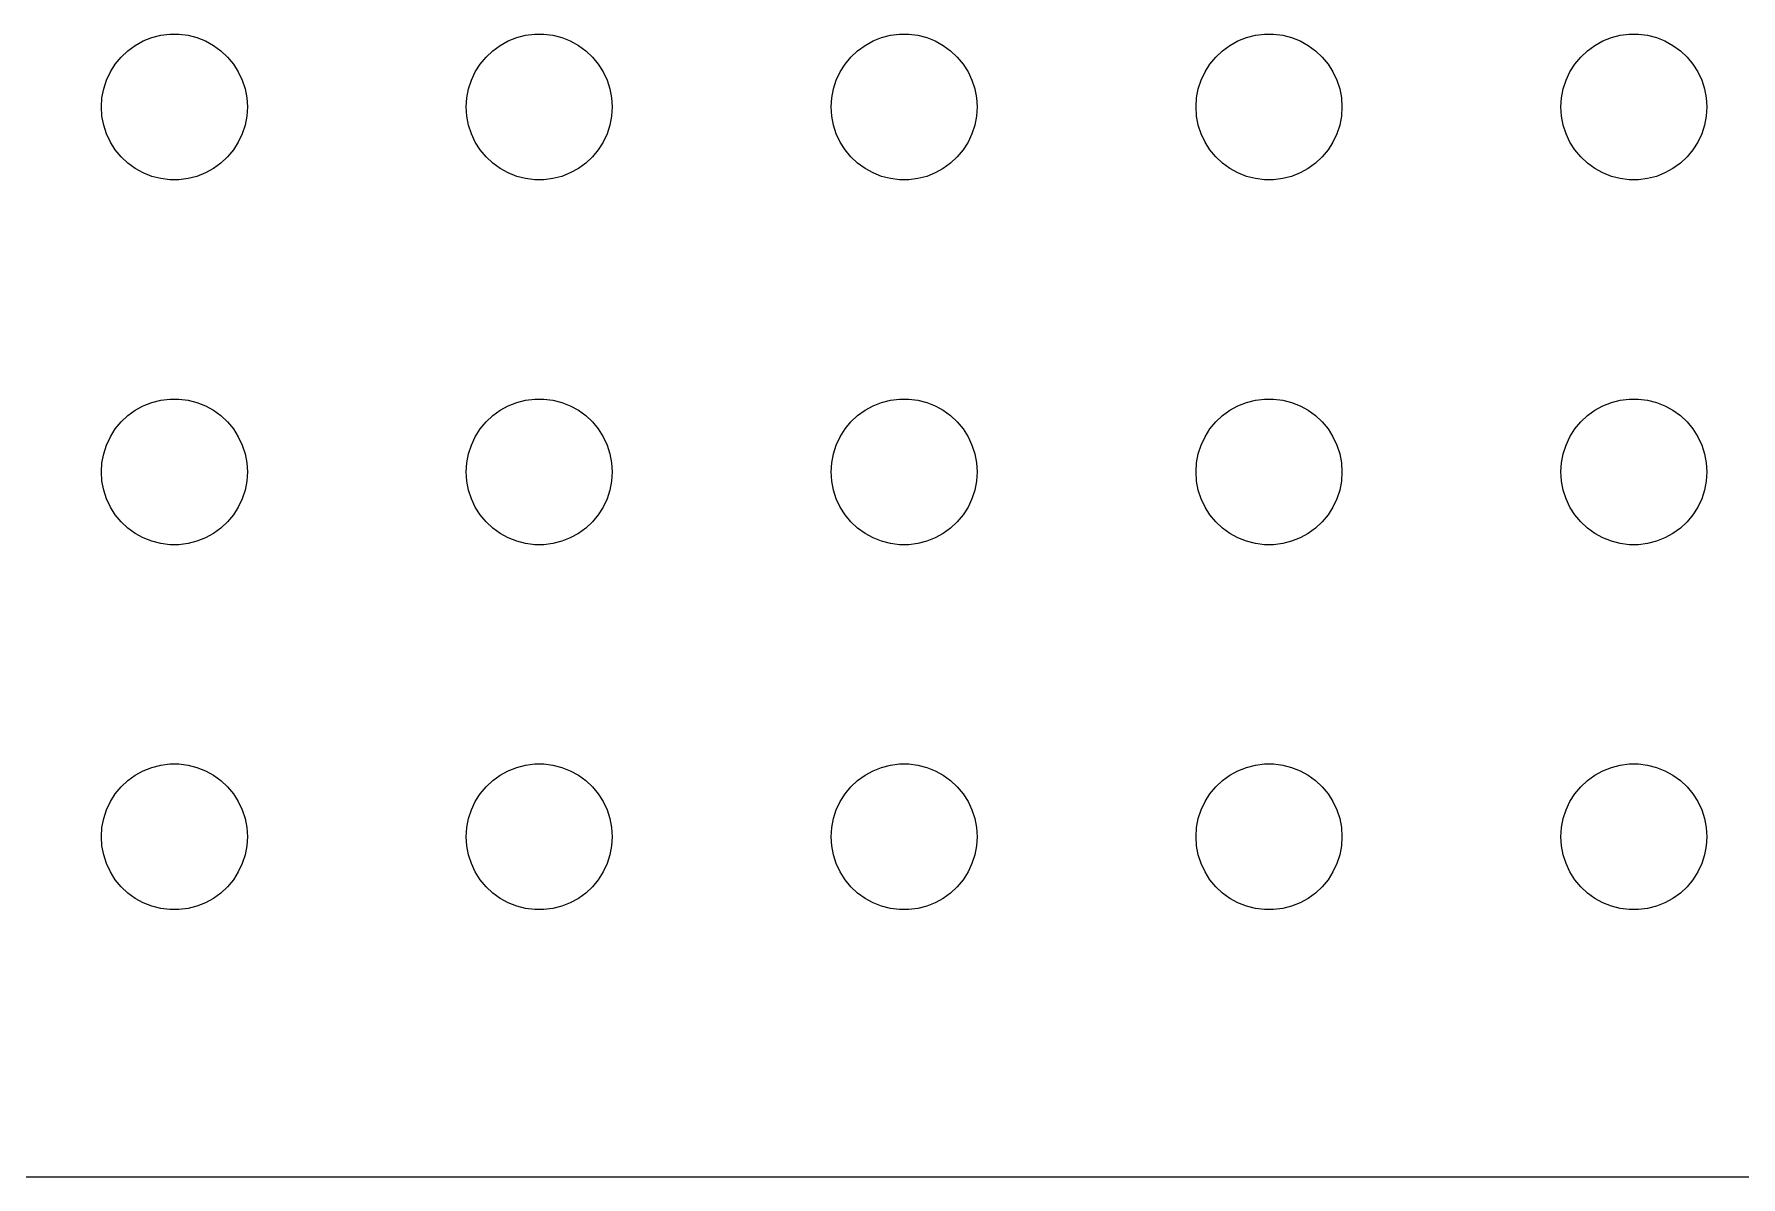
# Model space of a CAD drawing. Header units: metres. Extents: x -134 to 134, y 518 to 1078.
# Drawn here: x 64.62 to 99.7, y 746.01 to 769.5 of the extents above; entities that cross this region are included whole.
import ezdxf

# ---------------------------------------------------------------- set-up
doc = ezdxf.new("R2010")
doc.units = ezdxf.units.M

msp = doc.modelspace()

# ---------------------------------------------------------------- linework, layer by layer
for p, q in [((66.6963, 769.266), (66.8613, 769.357)), ((66.8613, 769.357), (67.0365, 769.427)), ((67.0365, 769.427), (67.2189, 769.473)), ((67.2189, 769.473), (67.4058, 769.497)), ((67.4058, 769.497), (67.5942, 769.497)), ((67.5942, 769.497), (67.7811, 769.473)), ((67.7811, 769.473), (67.9635, 769.427)), ((67.9635, 769.427), (68.1387, 769.357)), ((68.1387, 769.357), (68.3037, 769.266)), ((74.1963, 769.266), (74.3613, 769.357)), ((74.3613, 769.357), (74.5365, 769.427)), ((74.5365, 769.427), (74.7189, 769.473)), ((74.7189, 769.473), (74.9058, 769.497)), ((74.9058, 769.497), (75.0942, 769.497)), ((75.0942, 769.497), (75.2811, 769.473)), ((75.2811, 769.473), (75.4635, 769.427)), ((75.4635, 769.427), (75.6387, 769.357)), ((75.6387, 769.357), (75.8037, 769.266)), ((81.6963, 769.266), (81.8613, 769.357)), ((81.8613, 769.357), (82.0365, 769.427)), ((82.0365, 769.427), (82.2189, 769.473)), ((82.2189, 769.473), (82.4058, 769.497)), ((82.4058, 769.497), (82.5942, 769.497)), ((82.5942, 769.497), (82.7811, 769.473)), ((82.7811, 769.473), (82.9635, 769.427)), ((82.9635, 769.427), (83.1387, 769.357)), ((83.1387, 769.357), (83.3037, 769.266)), ((89.1963, 769.266), (89.3613, 769.357)), ((89.3613, 769.357), (89.5365, 769.427)), ((89.5365, 769.427), (89.7189, 769.473)), ((89.7189, 769.473), (89.9058, 769.497)), ((89.9058, 769.497), (90.0942, 769.497)), ((90.0942, 769.497), (90.2811, 769.473)), ((90.2811, 769.473), (90.4635, 769.427)), ((90.4635, 769.427), (90.6387, 769.357)), ((90.6387, 769.357), (90.8037, 769.266)), ((96.6963, 769.266), (96.8613, 769.357)), ((96.8613, 769.357), (97.0365, 769.427)), ((97.0365, 769.427), (97.2189, 769.473)), ((97.2189, 769.473), (97.4058, 769.497)), ((97.4058, 769.497), (97.5942, 769.497)), ((97.5942, 769.497), (97.7811, 769.473)), ((97.7811, 769.473), (97.9635, 769.427)), ((97.9635, 769.427), (98.1387, 769.357)), ((98.1387, 769.357), (98.3037, 769.266)), ((66.2865, 768.882), (66.4065, 769.027)), ((66.4065, 769.027), (66.5439, 769.156)), ((66.5439, 769.156), (66.6963, 769.266)), ((68.3037, 769.266), (68.4561, 769.156)), ((68.4561, 769.156), (68.5934, 769.027)), ((68.5934, 769.027), (68.7135, 768.882)), ((73.7865, 768.882), (73.9065, 769.027)), ((73.9065, 769.027), (74.0439, 769.156)), ((74.0439, 769.156), (74.1963, 769.266)), ((75.8037, 769.266), (75.9561, 769.156)), ((75.9561, 769.156), (76.0934, 769.027)), ((76.0934, 769.027), (76.2135, 768.882)), ((81.2865, 768.882), (81.4065, 769.027)), ((81.4065, 769.027), (81.5439, 769.156)), ((81.5439, 769.156), (81.6963, 769.266)), ((83.3037, 769.266), (83.4561, 769.156)), ((83.4561, 769.156), (83.5934, 769.027)), ((83.5934, 769.027), (83.7135, 768.882)), ((88.7865, 768.882), (88.9065, 769.027)), ((88.9065, 769.027), (89.0439, 769.156)), ((89.0439, 769.156), (89.1963, 769.266)), ((90.8037, 769.266), (90.9561, 769.156)), ((90.9561, 769.156), (91.0934, 769.027)), ((91.0934, 769.027), (91.2135, 768.882)), ((96.2865, 768.882), (96.4065, 769.027)), ((96.4065, 769.027), (96.5439, 769.156)), ((96.5439, 769.156), (96.6963, 769.266)), ((98.3037, 769.266), (98.4561, 769.156)), ((98.4561, 769.156), (98.5934, 769.027)), ((98.5934, 769.027), (98.7135, 768.882)), ((66.1053, 768.552), (66.1855, 768.723)), ((66.1855, 768.723), (66.2865, 768.882)), ((68.7135, 768.882), (68.8145, 768.723)), ((68.8145, 768.723), (68.8947, 768.552)), ((73.6053, 768.552), (73.6855, 768.723)), ((73.6855, 768.723), (73.7865, 768.882)), ((76.2135, 768.882), (76.3145, 768.723)), ((76.3145, 768.723), (76.3947, 768.552)), ((81.1053, 768.552), (81.1855, 768.723)), ((81.1855, 768.723), (81.2865, 768.882)), ((83.7135, 768.882), (83.8145, 768.723)), ((83.8145, 768.723), (83.8947, 768.552)), ((88.6053, 768.552), (88.6855, 768.723)), ((88.6855, 768.723), (88.7865, 768.882)), ((91.2135, 768.882), (91.3145, 768.723)), ((91.3145, 768.723), (91.3947, 768.552)), ((96.1053, 768.552), (96.1855, 768.723)), ((96.1855, 768.723), (96.2865, 768.882)), ((98.7135, 768.882), (98.8145, 768.723)), ((98.8145, 768.723), (98.8947, 768.552)), ((66.0118, 768.188), (66.0471, 768.373)), ((66.0471, 768.373), (66.1053, 768.552)), ((68.8947, 768.552), (68.9529, 768.373)), ((68.9529, 768.373), (68.9882, 768.188)), ((73.5118, 768.188), (73.5471, 768.373)), ((73.5471, 768.373), (73.6053, 768.552)), ((76.3947, 768.552), (76.4529, 768.373)), ((76.4529, 768.373), (76.4882, 768.188)), ((81.0118, 768.188), (81.0471, 768.373)), ((81.0471, 768.373), (81.1053, 768.552)), ((83.8947, 768.552), (83.9529, 768.373)), ((83.9529, 768.373), (83.9882, 768.188)), ((88.5118, 768.188), (88.5471, 768.373)), ((88.5471, 768.373), (88.6053, 768.552)), ((91.3947, 768.552), (91.4529, 768.373)), ((91.4529, 768.373), (91.4882, 768.188)), ((96.0118, 768.188), (96.0471, 768.373)), ((96.0471, 768.373), (96.1053, 768.552)), ((98.8947, 768.552), (98.9529, 768.373)), ((98.9529, 768.373), (98.9882, 768.188)), ((66, 768), (66.0118, 768.188)), ((66.0118, 767.812), (66, 768)), ((68.9882, 768.188), (69, 768)), ((69, 768), (68.9882, 767.812)), ((73.5, 768), (73.5118, 768.188)), ((73.5118, 767.812), (73.5, 768)), ((76.4882, 768.188), (76.5, 768)), ((76.5, 768), (76.4882, 767.812)), ((81, 768), (81.0118, 768.188)), ((81.0118, 767.812), (81, 768)), ((83.9882, 768.188), (84, 768)), ((84, 768), (83.9882, 767.812)), ((88.5, 768), (88.5118, 768.188)), ((88.5118, 767.812), (88.5, 768)), ((91.4882, 768.188), (91.5, 768)), ((91.5, 768), (91.4882, 767.812)), ((96, 768), (96.0118, 768.188)), ((96.0118, 767.812), (96, 768)), ((98.9882, 768.188), (99, 768)), ((99, 768), (98.9882, 767.812)), ((66.0471, 767.627), (66.0118, 767.812)), ((66.1053, 767.448), (66.0471, 767.627)), ((68.9529, 767.627), (68.8947, 767.448)), ((68.9882, 767.812), (68.9529, 767.627)), ((73.5471, 767.627), (73.5118, 767.812)), ((73.6053, 767.448), (73.5471, 767.627)), ((76.4529, 767.627), (76.3947, 767.448)), ((76.4882, 767.812), (76.4529, 767.627)), ((81.0471, 767.627), (81.0118, 767.812)), ((81.1053, 767.448), (81.0471, 767.627)), ((83.9529, 767.627), (83.8947, 767.448)), ((83.9882, 767.812), (83.9529, 767.627)), ((88.5471, 767.627), (88.5118, 767.812)), ((88.6053, 767.448), (88.5471, 767.627)), ((91.4529, 767.627), (91.3947, 767.448)), ((91.4882, 767.812), (91.4529, 767.627)), ((96.0471, 767.627), (96.0118, 767.812)), ((96.1053, 767.448), (96.0471, 767.627)), ((98.9529, 767.627), (98.8947, 767.448)), ((98.9882, 767.812), (98.9529, 767.627)), ((66.1855, 767.277), (66.1053, 767.448)), ((66.2865, 767.118), (66.1855, 767.277)), ((68.8145, 767.277), (68.7135, 767.118)), ((68.8947, 767.448), (68.8145, 767.277)), ((73.6855, 767.277), (73.6053, 767.448)), ((73.7865, 767.118), (73.6855, 767.277)), ((76.3145, 767.277), (76.2135, 767.118)), ((76.3947, 767.448), (76.3145, 767.277)), ((81.1855, 767.277), (81.1053, 767.448)), ((81.2865, 767.118), (81.1855, 767.277)), ((83.8145, 767.277), (83.7135, 767.118)), ((83.8947, 767.448), (83.8145, 767.277)), ((88.6855, 767.277), (88.6053, 767.448)), ((88.7865, 767.118), (88.6855, 767.277)), ((91.3145, 767.277), (91.2135, 767.118)), ((91.3947, 767.448), (91.3145, 767.277)), ((96.1855, 767.277), (96.1053, 767.448)), ((96.2865, 767.118), (96.1855, 767.277)), ((98.8145, 767.277), (98.7135, 767.118)), ((98.8947, 767.448), (98.8145, 767.277)), ((66.4065, 766.973), (66.2865, 767.118)), ((66.5439, 766.844), (66.4065, 766.973)), ((68.5934, 766.973), (68.4561, 766.844)), ((68.7135, 767.118), (68.5934, 766.973)), ((73.9065, 766.973), (73.7865, 767.118)), ((74.0439, 766.844), (73.9065, 766.973)), ((76.0934, 766.973), (75.9561, 766.844)), ((76.2135, 767.118), (76.0934, 766.973)), ((81.4065, 766.973), (81.2865, 767.118)), ((81.5439, 766.844), (81.4065, 766.973)), ((83.5934, 766.973), (83.4561, 766.844)), ((83.7135, 767.118), (83.5934, 766.973)), ((88.9065, 766.973), (88.7865, 767.118)), ((89.0439, 766.844), (88.9065, 766.973)), ((91.0934, 766.973), (90.9561, 766.844)), ((91.2135, 767.118), (91.0934, 766.973)), ((96.4065, 766.973), (96.2865, 767.118)), ((96.5439, 766.844), (96.4065, 766.973)), ((98.5934, 766.973), (98.4561, 766.844)), ((98.7135, 767.118), (98.5934, 766.973)), ((66.6963, 766.734), (66.5439, 766.844)), ((66.8613, 766.643), (66.6963, 766.734)), ((67.0365, 766.573), (66.8613, 766.643)), ((67.2189, 766.527), (67.0365, 766.573)), ((67.4058, 766.503), (67.2189, 766.527)), ((67.7811, 766.527), (67.5942, 766.503)), ((67.9635, 766.573), (67.7811, 766.527)), ((68.1387, 766.643), (67.9635, 766.573)), ((68.3037, 766.734), (68.1387, 766.643)), ((68.4561, 766.844), (68.3037, 766.734)), ((74.1963, 766.734), (74.0439, 766.844)), ((74.3613, 766.643), (74.1963, 766.734)), ((74.5365, 766.573), (74.3613, 766.643)), ((74.7189, 766.527), (74.5365, 766.573)), ((74.9058, 766.503), (74.7189, 766.527)), ((75.2811, 766.527), (75.0942, 766.503)), ((75.4635, 766.573), (75.2811, 766.527)), ((75.6387, 766.643), (75.4635, 766.573)), ((75.8037, 766.734), (75.6387, 766.643)), ((75.9561, 766.844), (75.8037, 766.734)), ((81.6963, 766.734), (81.5439, 766.844)), ((81.8613, 766.643), (81.6963, 766.734)), ((82.0365, 766.573), (81.8613, 766.643)), ((82.2189, 766.527), (82.0365, 766.573)), ((82.4058, 766.503), (82.2189, 766.527)), ((82.7811, 766.527), (82.5942, 766.503)), ((82.9635, 766.573), (82.7811, 766.527)), ((83.1387, 766.643), (82.9635, 766.573)), ((83.3037, 766.734), (83.1387, 766.643)), ((83.4561, 766.844), (83.3037, 766.734)), ((89.1963, 766.734), (89.0439, 766.844)), ((89.3613, 766.643), (89.1963, 766.734)), ((89.5365, 766.573), (89.3613, 766.643)), ((89.7189, 766.527), (89.5365, 766.573)), ((89.9058, 766.503), (89.7189, 766.527)), ((90.2811, 766.527), (90.0942, 766.503)), ((90.4635, 766.573), (90.2811, 766.527)), ((90.6387, 766.643), (90.4635, 766.573)), ((90.8037, 766.734), (90.6387, 766.643)), ((90.9561, 766.844), (90.8037, 766.734)), ((96.6963, 766.734), (96.5439, 766.844)), ((96.8613, 766.643), (96.6963, 766.734)), ((97.0365, 766.573), (96.8613, 766.643)), ((97.2189, 766.527), (97.0365, 766.573)), ((97.4058, 766.503), (97.2189, 766.527)), ((97.7811, 766.527), (97.5942, 766.503)), ((97.9635, 766.573), (97.7811, 766.527)), ((98.1387, 766.643), (97.9635, 766.573)), ((98.3037, 766.734), (98.1387, 766.643)), ((98.4561, 766.844), (98.3037, 766.734)), ((67.5942, 766.503), (67.4058, 766.503)), ((75.0942, 766.503), (74.9058, 766.503)), ((82.5942, 766.503), (82.4058, 766.503)), ((90.0942, 766.503), (89.9058, 766.503)), ((97.5942, 766.503), (97.4058, 766.503)), ((67.0365, 761.927), (67.2189, 761.973)), ((67.2189, 761.973), (67.4058, 761.997)), ((67.4058, 761.997), (67.5942, 761.997)), ((67.5942, 761.997), (67.7811, 761.973)), ((67.7811, 761.973), (67.9635, 761.927)), ((74.5365, 761.927), (74.7189, 761.973)), ((74.7189, 761.973), (74.9058, 761.997)), ((74.9058, 761.997), (75.0942, 761.997)), ((75.0942, 761.997), (75.2811, 761.973)), ((75.2811, 761.973), (75.4635, 761.927)), ((82.0365, 761.927), (82.2189, 761.973)), ((82.2189, 761.973), (82.4058, 761.997)), ((82.4058, 761.997), (82.5942, 761.997)), ((82.5942, 761.997), (82.7811, 761.973)), ((82.7811, 761.973), (82.9635, 761.927)), ((89.5365, 761.927), (89.7189, 761.973)), ((89.7189, 761.973), (89.9058, 761.997)), ((89.9058, 761.997), (90.0942, 761.997)), ((90.0942, 761.997), (90.2811, 761.973)), ((90.2811, 761.973), (90.4635, 761.927)), ((97.0365, 761.927), (97.2189, 761.973)), ((97.2189, 761.973), (97.4058, 761.997)), ((97.4058, 761.997), (97.5942, 761.997)), ((97.5942, 761.997), (97.7811, 761.973)), ((97.7811, 761.973), (97.9635, 761.927)), ((66.4065, 761.527), (66.5439, 761.656)), ((66.5439, 761.656), (66.6963, 761.766)), ((66.6963, 761.766), (66.8613, 761.857)), ((66.8613, 761.857), (67.0365, 761.927)), ((67.9635, 761.927), (68.1387, 761.857)), ((68.1387, 761.857), (68.3037, 761.766)), ((68.3037, 761.766), (68.4561, 761.656)), ((68.4561, 761.656), (68.5934, 761.527)), ((73.9065, 761.527), (74.0439, 761.656)), ((74.0439, 761.656), (74.1963, 761.766)), ((74.1963, 761.766), (74.3613, 761.857)), ((74.3613, 761.857), (74.5365, 761.927)), ((75.4635, 761.927), (75.6387, 761.857)), ((75.6387, 761.857), (75.8037, 761.766)), ((75.8037, 761.766), (75.9561, 761.656)), ((75.9561, 761.656), (76.0934, 761.527)), ((81.4065, 761.527), (81.5439, 761.656)), ((81.5439, 761.656), (81.6963, 761.766)), ((81.6963, 761.766), (81.8613, 761.857)), ((81.8613, 761.857), (82.0365, 761.927)), ((82.9635, 761.927), (83.1387, 761.857)), ((83.1387, 761.857), (83.3037, 761.766)), ((83.3037, 761.766), (83.4561, 761.656)), ((83.4561, 761.656), (83.5934, 761.527)), ((88.9065, 761.527), (89.0439, 761.656)), ((89.0439, 761.656), (89.1963, 761.766)), ((89.1963, 761.766), (89.3613, 761.857)), ((89.3613, 761.857), (89.5365, 761.927)), ((90.4635, 761.927), (90.6387, 761.857)), ((90.6387, 761.857), (90.8037, 761.766)), ((90.8037, 761.766), (90.9561, 761.656)), ((90.9561, 761.656), (91.0934, 761.527)), ((96.4065, 761.527), (96.5439, 761.656)), ((96.5439, 761.656), (96.6963, 761.766)), ((96.6963, 761.766), (96.8613, 761.857)), ((96.8613, 761.857), (97.0365, 761.927)), ((97.9635, 761.927), (98.1387, 761.857)), ((98.1387, 761.857), (98.3037, 761.766)), ((98.3037, 761.766), (98.4561, 761.656)), ((98.4561, 761.656), (98.5934, 761.527)), ((66.1855, 761.223), (66.2865, 761.382)), ((66.2865, 761.382), (66.4065, 761.527)), ((68.5934, 761.527), (68.7135, 761.382)), ((68.7135, 761.382), (68.8145, 761.223)), ((73.6855, 761.223), (73.7865, 761.382)), ((73.7865, 761.382), (73.9065, 761.527)), ((76.0934, 761.527), (76.2135, 761.382)), ((76.2135, 761.382), (76.3145, 761.223)), ((81.1855, 761.223), (81.2865, 761.382)), ((81.2865, 761.382), (81.4065, 761.527)), ((83.5934, 761.527), (83.7135, 761.382)), ((83.7135, 761.382), (83.8145, 761.223)), ((88.6855, 761.223), (88.7865, 761.382)), ((88.7865, 761.382), (88.9065, 761.527)), ((91.0934, 761.527), (91.2135, 761.382)), ((91.2135, 761.382), (91.3145, 761.223)), ((96.1855, 761.223), (96.2865, 761.382)), ((96.2865, 761.382), (96.4065, 761.527)), ((98.5934, 761.527), (98.7135, 761.382)), ((98.7135, 761.382), (98.8145, 761.223)), ((66.0471, 760.873), (66.1053, 761.052)), ((66.1053, 761.052), (66.1855, 761.223)), ((68.8145, 761.223), (68.8947, 761.052)), ((68.8947, 761.052), (68.9529, 760.873)), ((73.5471, 760.873), (73.6053, 761.052)), ((73.6053, 761.052), (73.6855, 761.223)), ((76.3145, 761.223), (76.3947, 761.052)), ((76.3947, 761.052), (76.4529, 760.873)), ((81.0471, 760.873), (81.1053, 761.052)), ((81.1053, 761.052), (81.1855, 761.223)), ((83.8145, 761.223), (83.8947, 761.052)), ((83.8947, 761.052), (83.9529, 760.873)), ((88.5471, 760.873), (88.6053, 761.052)), ((88.6053, 761.052), (88.6855, 761.223)), ((91.3145, 761.223), (91.3947, 761.052)), ((91.3947, 761.052), (91.4529, 760.873)), ((96.0471, 760.873), (96.1053, 761.052)), ((96.1053, 761.052), (96.1855, 761.223)), ((98.8145, 761.223), (98.8947, 761.052)), ((98.8947, 761.052), (98.9529, 760.873)), ((66, 760.5), (66.0118, 760.688)), ((66.0118, 760.688), (66.0471, 760.873)), ((68.9529, 760.873), (68.9882, 760.688)), ((68.9882, 760.688), (69, 760.5)), ((73.5, 760.5), (73.5118, 760.688)), ((73.5118, 760.688), (73.5471, 760.873)), ((76.4529, 760.873), (76.4882, 760.688)), ((76.4882, 760.688), (76.5, 760.5)), ((81, 760.5), (81.0118, 760.688)), ((81.0118, 760.688), (81.0471, 760.873)), ((83.9529, 760.873), (83.9882, 760.688)), ((83.9882, 760.688), (84, 760.5)), ((88.5, 760.5), (88.5118, 760.688)), ((88.5118, 760.688), (88.5471, 760.873)), ((91.4529, 760.873), (91.4882, 760.688)), ((91.4882, 760.688), (91.5, 760.5)), ((96, 760.5), (96.0118, 760.688)), ((96.0118, 760.688), (96.0471, 760.873)), ((98.9529, 760.873), (98.9882, 760.688)), ((98.9882, 760.688), (99, 760.5)), ((66.0118, 760.312), (66, 760.5)), ((66.0471, 760.127), (66.0118, 760.312)), ((68.9882, 760.312), (68.9529, 760.127)), ((69, 760.5), (68.9882, 760.312)), ((73.5118, 760.312), (73.5, 760.5)), ((73.5471, 760.127), (73.5118, 760.312)), ((76.4882, 760.312), (76.4529, 760.127)), ((76.5, 760.5), (76.4882, 760.312)), ((81.0118, 760.312), (81, 760.5)), ((81.0471, 760.127), (81.0118, 760.312)), ((83.9882, 760.312), (83.9529, 760.127)), ((84, 760.5), (83.9882, 760.312)), ((88.5118, 760.312), (88.5, 760.5)), ((88.5471, 760.127), (88.5118, 760.312)), ((91.4882, 760.312), (91.4529, 760.127)), ((91.5, 760.5), (91.4882, 760.312)), ((96.0118, 760.312), (96, 760.5)), ((96.0471, 760.127), (96.0118, 760.312)), ((98.9882, 760.312), (98.9529, 760.127)), ((99, 760.5), (98.9882, 760.312)), ((66.1053, 759.948), (66.0471, 760.127)), ((66.1855, 759.777), (66.1053, 759.948)), ((68.8947, 759.948), (68.8145, 759.777)), ((68.9529, 760.127), (68.8947, 759.948)), ((73.6053, 759.948), (73.5471, 760.127)), ((73.6855, 759.777), (73.6053, 759.948)), ((76.3947, 759.948), (76.3145, 759.777)), ((76.4529, 760.127), (76.3947, 759.948)), ((81.1053, 759.948), (81.0471, 760.127)), ((81.1855, 759.777), (81.1053, 759.948)), ((83.8947, 759.948), (83.8145, 759.777)), ((83.9529, 760.127), (83.8947, 759.948)), ((88.6053, 759.948), (88.5471, 760.127)), ((88.6855, 759.777), (88.6053, 759.948)), ((91.3947, 759.948), (91.3145, 759.777)), ((91.4529, 760.127), (91.3947, 759.948)), ((96.1053, 759.948), (96.0471, 760.127)), ((96.1855, 759.777), (96.1053, 759.948)), ((98.8947, 759.948), (98.8145, 759.777)), ((98.9529, 760.127), (98.8947, 759.948)), ((66.2865, 759.618), (66.1855, 759.777)), ((66.4065, 759.473), (66.2865, 759.618)), ((68.7135, 759.618), (68.5934, 759.473)), ((68.8145, 759.777), (68.7135, 759.618)), ((73.7865, 759.618), (73.6855, 759.777)), ((73.9065, 759.473), (73.7865, 759.618)), ((76.2135, 759.618), (76.0934, 759.473)), ((76.3145, 759.777), (76.2135, 759.618)), ((81.2865, 759.618), (81.1855, 759.777)), ((81.4065, 759.473), (81.2865, 759.618)), ((83.7135, 759.618), (83.5934, 759.473)), ((83.8145, 759.777), (83.7135, 759.618)), ((88.7865, 759.618), (88.6855, 759.777)), ((88.9065, 759.473), (88.7865, 759.618)), ((91.2135, 759.618), (91.0934, 759.473)), ((91.3145, 759.777), (91.2135, 759.618)), ((96.2865, 759.618), (96.1855, 759.777)), ((96.4065, 759.473), (96.2865, 759.618)), ((98.7135, 759.618), (98.5934, 759.473)), ((98.8145, 759.777), (98.7135, 759.618)), ((66.5439, 759.344), (66.4065, 759.473)), ((66.6963, 759.234), (66.5439, 759.344)), ((66.8613, 759.143), (66.6963, 759.234)), ((68.3037, 759.234), (68.1387, 759.143)), ((68.4561, 759.344), (68.3037, 759.234)), ((68.5934, 759.473), (68.4561, 759.344)), ((74.0439, 759.344), (73.9065, 759.473)), ((74.1963, 759.234), (74.0439, 759.344)), ((74.3613, 759.143), (74.1963, 759.234)), ((75.8037, 759.234), (75.6387, 759.143)), ((75.9561, 759.344), (75.8037, 759.234)), ((76.0934, 759.473), (75.9561, 759.344)), ((81.5439, 759.344), (81.4065, 759.473)), ((81.6963, 759.234), (81.5439, 759.344)), ((81.8613, 759.143), (81.6963, 759.234)), ((83.3037, 759.234), (83.1387, 759.143)), ((83.4561, 759.344), (83.3037, 759.234)), ((83.5934, 759.473), (83.4561, 759.344)), ((89.0439, 759.344), (88.9065, 759.473)), ((89.1963, 759.234), (89.0439, 759.344)), ((89.3613, 759.143), (89.1963, 759.234)), ((90.8037, 759.234), (90.6387, 759.143)), ((90.9561, 759.344), (90.8037, 759.234)), ((91.0934, 759.473), (90.9561, 759.344)), ((96.5439, 759.344), (96.4065, 759.473)), ((96.6963, 759.234), (96.5439, 759.344)), ((96.8613, 759.143), (96.6963, 759.234)), ((98.3037, 759.234), (98.1387, 759.143)), ((98.4561, 759.344), (98.3037, 759.234)), ((98.5934, 759.473), (98.4561, 759.344)), ((67.0365, 759.073), (66.8613, 759.143)), ((67.2189, 759.027), (67.0365, 759.073)), ((67.4058, 759.003), (67.2189, 759.027)), ((67.5942, 759.003), (67.4058, 759.003)), ((67.7811, 759.027), (67.5942, 759.003)), ((67.9635, 759.073), (67.7811, 759.027)), ((68.1387, 759.143), (67.9635, 759.073)), ((74.5365, 759.073), (74.3613, 759.143)), ((74.7189, 759.027), (74.5365, 759.073)), ((74.9058, 759.003), (74.7189, 759.027)), ((75.0942, 759.003), (74.9058, 759.003)), ((75.2811, 759.027), (75.0942, 759.003)), ((75.4635, 759.073), (75.2811, 759.027)), ((75.6387, 759.143), (75.4635, 759.073)), ((82.0365, 759.073), (81.8613, 759.143)), ((82.2189, 759.027), (82.0365, 759.073)), ((82.4058, 759.003), (82.2189, 759.027)), ((82.5942, 759.003), (82.4058, 759.003)), ((82.7811, 759.027), (82.5942, 759.003)), ((82.9635, 759.073), (82.7811, 759.027)), ((83.1387, 759.143), (82.9635, 759.073)), ((89.5365, 759.073), (89.3613, 759.143)), ((89.7189, 759.027), (89.5365, 759.073)), ((89.9058, 759.003), (89.7189, 759.027)), ((90.0942, 759.003), (89.9058, 759.003)), ((90.2811, 759.027), (90.0942, 759.003)), ((90.4635, 759.073), (90.2811, 759.027)), ((90.6387, 759.143), (90.4635, 759.073)), ((97.0365, 759.073), (96.8613, 759.143)), ((97.2189, 759.027), (97.0365, 759.073)), ((97.4058, 759.003), (97.2189, 759.027)), ((97.5942, 759.003), (97.4058, 759.003)), ((97.7811, 759.027), (97.5942, 759.003)), ((97.9635, 759.073), (97.7811, 759.027)), ((98.1387, 759.143), (97.9635, 759.073)), ((66.5439, 754.156), (66.6963, 754.266)), ((66.6963, 754.266), (66.8613, 754.357)), ((66.8613, 754.357), (67.0365, 754.427)), ((67.0365, 754.427), (67.2189, 754.473)), ((67.2189, 754.473), (67.4058, 754.497)), ((67.4058, 754.497), (67.5942, 754.497)), ((67.5942, 754.497), (67.7811, 754.473)), ((67.7811, 754.473), (67.9635, 754.427)), ((67.9635, 754.427), (68.1387, 754.357)), ((68.1387, 754.357), (68.3037, 754.266)), ((68.3037, 754.266), (68.4561, 754.156)), ((74.0439, 754.156), (74.1963, 754.266)), ((74.1963, 754.266), (74.3613, 754.357)), ((74.3613, 754.357), (74.5365, 754.427)), ((74.5365, 754.427), (74.7189, 754.473)), ((74.7189, 754.473), (74.9058, 754.497)), ((74.9058, 754.497), (75.0942, 754.497)), ((75.0942, 754.497), (75.2811, 754.473)), ((75.2811, 754.473), (75.4635, 754.427)), ((75.4635, 754.427), (75.6387, 754.357)), ((75.6387, 754.357), (75.8037, 754.266)), ((75.8037, 754.266), (75.9561, 754.156)), ((81.5439, 754.156), (81.6963, 754.266)), ((81.6963, 754.266), (81.8613, 754.357)), ((81.8613, 754.357), (82.0365, 754.427)), ((82.0365, 754.427), (82.2189, 754.473)), ((82.2189, 754.473), (82.4058, 754.497)), ((82.4058, 754.497), (82.5942, 754.497)), ((82.5942, 754.497), (82.7811, 754.473)), ((82.7811, 754.473), (82.9635, 754.427)), ((82.9635, 754.427), (83.1387, 754.357)), ((83.1387, 754.357), (83.3037, 754.266)), ((83.3037, 754.266), (83.4561, 754.156)), ((89.0439, 754.156), (89.1963, 754.266)), ((89.1963, 754.266), (89.3613, 754.357)), ((89.3613, 754.357), (89.5365, 754.427)), ((89.5365, 754.427), (89.7189, 754.473)), ((89.7189, 754.473), (89.9058, 754.497)), ((89.9058, 754.497), (90.0942, 754.497)), ((90.0942, 754.497), (90.2811, 754.473)), ((90.2811, 754.473), (90.4635, 754.427)), ((90.4635, 754.427), (90.6387, 754.357)), ((90.6387, 754.357), (90.8037, 754.266)), ((90.8037, 754.266), (90.9561, 754.156)), ((96.5439, 754.156), (96.6963, 754.266)), ((96.6963, 754.266), (96.8613, 754.357)), ((96.8613, 754.357), (97.0365, 754.427)), ((97.0365, 754.427), (97.2189, 754.473)), ((97.2189, 754.473), (97.4058, 754.497)), ((97.4058, 754.497), (97.5942, 754.497)), ((97.5942, 754.497), (97.7811, 754.473)), ((97.7811, 754.473), (97.9635, 754.427)), ((97.9635, 754.427), (98.1387, 754.357)), ((98.1387, 754.357), (98.3037, 754.266)), ((98.3037, 754.266), (98.4561, 754.156)), ((66.2865, 753.882), (66.4065, 754.027)), ((66.4065, 754.027), (66.5439, 754.156)), ((68.4561, 754.156), (68.5934, 754.027)), ((68.5934, 754.027), (68.7135, 753.882)), ((73.7865, 753.882), (73.9065, 754.027)), ((73.9065, 754.027), (74.0439, 754.156)), ((75.9561, 754.156), (76.0934, 754.027)), ((76.0934, 754.027), (76.2135, 753.882)), ((81.2865, 753.882), (81.4065, 754.027)), ((81.4065, 754.027), (81.5439, 754.156)), ((83.4561, 754.156), (83.5934, 754.027)), ((83.5934, 754.027), (83.7135, 753.882)), ((88.7865, 753.882), (88.9065, 754.027)), ((88.9065, 754.027), (89.0439, 754.156)), ((90.9561, 754.156), (91.0934, 754.027)), ((91.0934, 754.027), (91.2135, 753.882)), ((96.2865, 753.882), (96.4065, 754.027)), ((96.4065, 754.027), (96.5439, 754.156)), ((98.4561, 754.156), (98.5934, 754.027)), ((98.5934, 754.027), (98.7135, 753.882)), ((66.0471, 753.373), (66.1053, 753.552)), ((66.1053, 753.552), (66.1855, 753.723)), ((66.1855, 753.723), (66.2865, 753.882)), ((68.7135, 753.882), (68.8145, 753.723)), ((68.8145, 753.723), (68.8947, 753.552)), ((68.8947, 753.552), (68.9529, 753.373)), ((73.5471, 753.373), (73.6053, 753.552)), ((73.6053, 753.552), (73.6855, 753.723)), ((73.6855, 753.723), (73.7865, 753.882)), ((76.2135, 753.882), (76.3145, 753.723)), ((76.3145, 753.723), (76.3947, 753.552)), ((76.3947, 753.552), (76.4529, 753.373)), ((81.0471, 753.373), (81.1053, 753.552)), ((81.1053, 753.552), (81.1855, 753.723)), ((81.1855, 753.723), (81.2865, 753.882)), ((83.7135, 753.882), (83.8145, 753.723)), ((83.8145, 753.723), (83.8947, 753.552)), ((83.8947, 753.552), (83.9529, 753.373)), ((88.5471, 753.373), (88.6053, 753.552)), ((88.6053, 753.552), (88.6855, 753.723)), ((88.6855, 753.723), (88.7865, 753.882)), ((91.2135, 753.882), (91.3145, 753.723)), ((91.3145, 753.723), (91.3947, 753.552)), ((91.3947, 753.552), (91.4529, 753.373)), ((96.0471, 753.373), (96.1053, 753.552)), ((96.1053, 753.552), (96.1855, 753.723)), ((96.1855, 753.723), (96.2865, 753.882)), ((98.7135, 753.882), (98.8145, 753.723)), ((98.8145, 753.723), (98.8947, 753.552)), ((98.8947, 753.552), (98.9529, 753.373)), ((66.0118, 753.188), (66.0471, 753.373)), ((68.9529, 753.373), (68.9882, 753.188)), ((73.5118, 753.188), (73.5471, 753.373)), ((76.4529, 753.373), (76.4882, 753.188)), ((81.0118, 753.188), (81.0471, 753.373)), ((83.9529, 753.373), (83.9882, 753.188)), ((88.5118, 753.188), (88.5471, 753.373)), ((91.4529, 753.373), (91.4882, 753.188)), ((96.0118, 753.188), (96.0471, 753.373)), ((98.9529, 753.373), (98.9882, 753.188)), ((66, 753), (66.0118, 753.188)), ((66.0118, 752.812), (66, 753)), ((68.9882, 753.188), (69, 753)), ((69, 753), (68.9882, 752.812)), ((73.5, 753), (73.5118, 753.188)), ((73.5118, 752.812), (73.5, 753)), ((76.4882, 753.188), (76.5, 753)), ((76.5, 753), (76.4882, 752.812)), ((81, 753), (81.0118, 753.188)), ((81.0118, 752.812), (81, 753)), ((83.9882, 753.188), (84, 753)), ((84, 753), (83.9882, 752.812)), ((88.5, 753), (88.5118, 753.188)), ((88.5118, 752.812), (88.5, 753)), ((91.4882, 753.188), (91.5, 753)), ((91.5, 753), (91.4882, 752.812)), ((96, 753), (96.0118, 753.188)), ((96.0118, 752.812), (96, 753)), ((98.9882, 753.188), (99, 753)), ((99, 753), (98.9882, 752.812)), ((66.0471, 752.627), (66.0118, 752.812)), ((66.1053, 752.448), (66.0471, 752.627)), ((68.9529, 752.627), (68.8947, 752.448)), ((68.9882, 752.812), (68.9529, 752.627)), ((73.5471, 752.627), (73.5118, 752.812)), ((73.6053, 752.448), (73.5471, 752.627)), ((76.4529, 752.627), (76.3947, 752.448)), ((76.4882, 752.812), (76.4529, 752.627)), ((81.0471, 752.627), (81.0118, 752.812)), ((81.1053, 752.448), (81.0471, 752.627)), ((83.9529, 752.627), (83.8947, 752.448)), ((83.9882, 752.812), (83.9529, 752.627)), ((88.5471, 752.627), (88.5118, 752.812)), ((88.6053, 752.448), (88.5471, 752.627)), ((91.4529, 752.627), (91.3947, 752.448)), ((91.4882, 752.812), (91.4529, 752.627)), ((96.0471, 752.627), (96.0118, 752.812)), ((96.1053, 752.448), (96.0471, 752.627)), ((98.9529, 752.627), (98.8947, 752.448)), ((98.9882, 752.812), (98.9529, 752.627)), ((66.1855, 752.277), (66.1053, 752.448)), ((66.2865, 752.118), (66.1855, 752.277)), ((68.8145, 752.277), (68.7135, 752.118)), ((68.8947, 752.448), (68.8145, 752.277)), ((73.6855, 752.277), (73.6053, 752.448)), ((73.7865, 752.118), (73.6855, 752.277)), ((76.3145, 752.277), (76.2135, 752.118)), ((76.3947, 752.448), (76.3145, 752.277)), ((81.1855, 752.277), (81.1053, 752.448)), ((81.2865, 752.118), (81.1855, 752.277)), ((83.8145, 752.277), (83.7135, 752.118)), ((83.8947, 752.448), (83.8145, 752.277)), ((88.6855, 752.277), (88.6053, 752.448)), ((88.7865, 752.118), (88.6855, 752.277)), ((91.3145, 752.277), (91.2135, 752.118)), ((91.3947, 752.448), (91.3145, 752.277)), ((96.1855, 752.277), (96.1053, 752.448)), ((96.2865, 752.118), (96.1855, 752.277)), ((98.8145, 752.277), (98.7135, 752.118)), ((98.8947, 752.448), (98.8145, 752.277)), ((66.4065, 751.973), (66.2865, 752.118)), ((66.5439, 751.844), (66.4065, 751.973)), ((66.6963, 751.734), (66.5439, 751.844)), ((68.4561, 751.844), (68.3037, 751.734)), ((68.5934, 751.973), (68.4561, 751.844)), ((68.7135, 752.118), (68.5934, 751.973)), ((73.9065, 751.973), (73.7865, 752.118)), ((74.0439, 751.844), (73.9065, 751.973)), ((74.1963, 751.734), (74.0439, 751.844)), ((75.9561, 751.844), (75.8037, 751.734)), ((76.0934, 751.973), (75.9561, 751.844)), ((76.2135, 752.118), (76.0934, 751.973)), ((81.4065, 751.973), (81.2865, 752.118)), ((81.5439, 751.844), (81.4065, 751.973)), ((81.6963, 751.734), (81.5439, 751.844)), ((83.4561, 751.844), (83.3037, 751.734)), ((83.5934, 751.973), (83.4561, 751.844)), ((83.7135, 752.118), (83.5934, 751.973)), ((88.9065, 751.973), (88.7865, 752.118)), ((89.0439, 751.844), (88.9065, 751.973)), ((89.1963, 751.734), (89.0439, 751.844)), ((90.9561, 751.844), (90.8037, 751.734)), ((91.0934, 751.973), (90.9561, 751.844)), ((91.2135, 752.118), (91.0934, 751.973)), ((96.4065, 751.973), (96.2865, 752.118)), ((96.5439, 751.844), (96.4065, 751.973)), ((96.6963, 751.734), (96.5439, 751.844)), ((98.4561, 751.844), (98.3037, 751.734)), ((98.5934, 751.973), (98.4561, 751.844)), ((98.7135, 752.118), (98.5934, 751.973)), ((66.8613, 751.643), (66.6963, 751.734)), ((67.0365, 751.573), (66.8613, 751.643)), ((67.2189, 751.527), (67.0365, 751.573)), ((67.4058, 751.503), (67.2189, 751.527)), ((67.5942, 751.503), (67.4058, 751.503)), ((67.7811, 751.527), (67.5942, 751.503)), ((67.9635, 751.573), (67.7811, 751.527)), ((68.1387, 751.643), (67.9635, 751.573)), ((68.3037, 751.734), (68.1387, 751.643)), ((74.3613, 751.643), (74.1963, 751.734)), ((74.5365, 751.573), (74.3613, 751.643)), ((74.7189, 751.527), (74.5365, 751.573)), ((74.9058, 751.503), (74.7189, 751.527)), ((75.0942, 751.503), (74.9058, 751.503)), ((75.2811, 751.527), (75.0942, 751.503)), ((75.4635, 751.573), (75.2811, 751.527)), ((75.6387, 751.643), (75.4635, 751.573)), ((75.8037, 751.734), (75.6387, 751.643)), ((81.8613, 751.643), (81.6963, 751.734)), ((82.0365, 751.573), (81.8613, 751.643)), ((82.2189, 751.527), (82.0365, 751.573)), ((82.4058, 751.503), (82.2189, 751.527)), ((82.5942, 751.503), (82.4058, 751.503)), ((82.7811, 751.527), (82.5942, 751.503)), ((82.9635, 751.573), (82.7811, 751.527)), ((83.1387, 751.643), (82.9635, 751.573)), ((83.3037, 751.734), (83.1387, 751.643)), ((89.3613, 751.643), (89.1963, 751.734)), ((89.5365, 751.573), (89.3613, 751.643)), ((89.7189, 751.527), (89.5365, 751.573)), ((89.9058, 751.503), (89.7189, 751.527)), ((90.0942, 751.503), (89.9058, 751.503)), ((90.2811, 751.527), (90.0942, 751.503)), ((90.4635, 751.573), (90.2811, 751.527)), ((90.6387, 751.643), (90.4635, 751.573)), ((90.8037, 751.734), (90.6387, 751.643)), ((96.8613, 751.643), (96.6963, 751.734)), ((97.0365, 751.573), (96.8613, 751.643)), ((97.2189, 751.527), (97.0365, 751.573)), ((97.4058, 751.503), (97.2189, 751.527)), ((97.5942, 751.503), (97.4058, 751.503)), ((97.7811, 751.527), (97.5942, 751.503)), ((97.9635, 751.573), (97.7811, 751.527)), ((98.1387, 751.643), (97.9635, 751.573)), ((98.3037, 751.734), (98.1387, 751.643)), ((-129.814, 746.01), (129.814, 746.01))]:
    msp.add_line(p, q)

doc.saveas('drawing.dxf')
